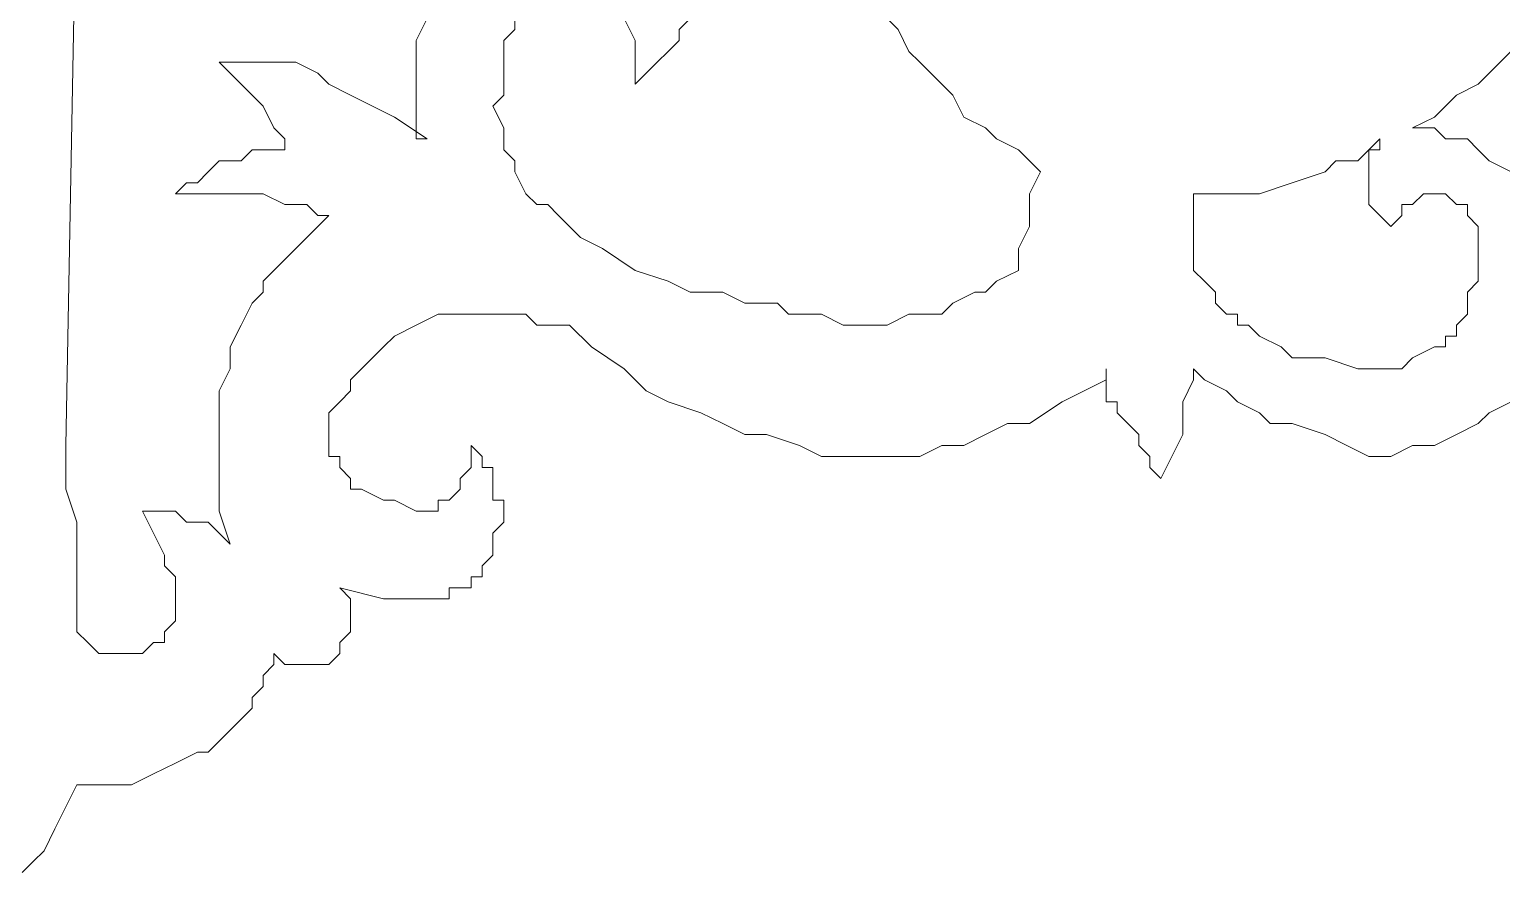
# Model space of a CAD drawing. Extents: x -66030 to 95157, y -13132 to 45879.
# Drawn here: x -64229 to -63703, y 8384 to 8684 of the extents above; entities that cross this region are included whole.
import ezdxf

# ---------------------------------------------------------------- set-up
doc = ezdxf.new("R2010")
doc.units = 0
doc.header["$LTSCALE"] = 100
doc.header["$MEASUREMENT"] = 0
doc.layers.get('0').update_dxf_attribs({"linetype": 'CONTINUOUS'})

msp = doc.modelspace()

# ---------------------------------------------------------------- linework, layer by layer
at = {"lineweight": 0}
for points in [[(-64211.7, 8746.79), (-64215.61, 8535.86), (-64215.61, 8520.24), (-64211.7, 8508.52), (-64211.7, 8492.9), (-64211.7, 8477.28), (-64211.7, 8473.37), (-64211.7, 8469.46), (-64211.7, 8469.46), (-64207.8, 8465.56), (-64203.89, 8461.65), (-64199.99, 8461.65), (-64199.99, 8461.65), (-64196.08, 8461.65), (-64188.27, 8461.65), (-64184.36, 8465.56), (-64180.46, 8465.56), (-64180.46, 8469.46), (-64176.55, 8473.37), (-64176.55, 8477.28), (-64176.55, 8477.28), (-64176.55, 8481.18), (-64176.55, 8485.09), (-64176.55, 8488.99), (-64180.46, 8492.9), (-64180.46, 8496.81), (-64184.36, 8504.62), (-64188.27, 8512.43), (-64184.36, 8512.43), (-64180.46, 8512.43), (-64176.55, 8512.43), (-64172.64, 8508.52), (-64168.74, 8508.52), (-64164.83, 8508.52), (-64160.93, 8504.62), (-64157.02, 8500.71), (-64157.02, 8500.71), (-64160.93, 8512.43), (-64160.93, 8520.24), (-64160.93, 8524.15), (-64160.93, 8531.96), (-64160.93, 8535.86), (-64160.93, 8543.68), (-64160.93, 8547.58), (-64160.93, 8555.39), (-64157.02, 8563.21), (-64157.02, 8571.02), (-64153.11, 8578.83), (-64149.21, 8586.64), (-64145.3, 8590.55), (-64145.3, 8594.45), (-64141.4, 8598.36), (-64137.49, 8602.27), (-64133.59, 8606.17), (-64129.68, 8610.08), (-64125.77, 8613.98), (-64121.87, 8617.89), (-64125.77, 8617.89), (-64129.68, 8621.8), (-64137.49, 8621.8), (-64145.3, 8625.7), (-64153.11, 8625.7), (-64164.83, 8625.7), (-64168.74, 8625.7), (-64176.55, 8625.7), (-64172.64, 8629.61), (-64168.74, 8629.61), (-64164.83, 8633.51), (-64160.93, 8637.42), (-64153.11, 8637.42), (-64149.21, 8641.33), (-64145.3, 8641.33), (-64141.4, 8641.33), (-64137.49, 8641.33), (-64137.49, 8645.23), (-64137.49, 8645.23), (-64141.4, 8649.14), (-64145.3, 8656.95), (-64149.21, 8660.86), (-64153.11, 8664.76), (-64157.02, 8668.67), (-64160.93, 8672.57), (-64157.02, 8672.57), (-64153.11, 8672.57), (-64153.11, 8672.57), (-64149.21, 8672.57), (-64145.3, 8672.57), (-64141.4, 8672.57), (-64137.49, 8672.57), (-64133.59, 8672.57), (-64125.77, 8668.67), (-64121.87, 8664.76), (-64114.06, 8660.86), (-64106.24, 8656.95), (-64098.43, 8653.04), (-64086.71, 8645.23), (-64090.62, 8645.23), (-64090.62, 8653.04), (-64090.62, 8656.95), (-64090.62, 8660.86), (-64090.62, 8664.76), (-64090.62, 8668.67), (-64090.62, 8676.48), (-64090.62, 8680.39), (-64086.71, 8688.2)], [(-64211.7, 8746.79), (-64215.61, 8535.86), (-64215.61, 8520.24), (-64211.7, 8508.52), (-64211.7, 8492.9), (-64211.7, 8477.28), (-64211.7, 8473.37), (-64211.7, 8469.46), (-64211.7, 8469.46), (-64207.8, 8465.56), (-64203.89, 8461.65), (-64199.99, 8461.65), (-64199.99, 8461.65), (-64196.08, 8461.65), (-64188.27, 8461.65), (-64184.36, 8465.56), (-64180.46, 8465.56), (-64180.46, 8469.46), (-64176.55, 8473.37), (-64176.55, 8477.28), (-64176.55, 8477.28), (-64176.55, 8481.18), (-64176.55, 8485.09), (-64176.55, 8488.99), (-64180.46, 8492.9), (-64180.46, 8496.81), (-64184.36, 8504.62), (-64188.27, 8512.43), (-64184.36, 8512.43), (-64180.46, 8512.43), (-64176.55, 8512.43), (-64172.64, 8508.52), (-64168.74, 8508.52), (-64164.83, 8508.52), (-64160.93, 8504.62), (-64157.02, 8500.71), (-64157.02, 8500.71), (-64160.93, 8512.43), (-64160.93, 8520.24), (-64160.93, 8524.15), (-64160.93, 8531.96), (-64160.93, 8535.86), (-64160.93, 8543.68), (-64160.93, 8547.58), (-64160.93, 8555.39), (-64157.02, 8563.21), (-64157.02, 8571.02), (-64153.11, 8578.83), (-64149.21, 8586.64), (-64145.3, 8590.55), (-64145.3, 8594.45), (-64141.4, 8598.36), (-64137.49, 8602.27), (-64133.59, 8606.17), (-64129.68, 8610.08), (-64125.77, 8613.98), (-64121.87, 8617.89), (-64125.77, 8617.89), (-64129.68, 8621.8), (-64137.49, 8621.8), (-64145.3, 8625.7), (-64153.11, 8625.7), (-64164.83, 8625.7), (-64168.74, 8625.7), (-64176.55, 8625.7), (-64172.64, 8629.61), (-64168.74, 8629.61), (-64164.83, 8633.51), (-64160.93, 8637.42), (-64153.11, 8637.42), (-64149.21, 8641.33), (-64145.3, 8641.33), (-64141.4, 8641.33), (-64137.49, 8641.33), (-64137.49, 8645.23), (-64137.49, 8645.23), (-64141.4, 8649.14), (-64145.3, 8656.95), (-64149.21, 8660.86), (-64153.11, 8664.76), (-64157.02, 8668.67), (-64160.93, 8672.57), (-64157.02, 8672.57), (-64153.11, 8672.57), (-64153.11, 8672.57), (-64149.21, 8672.57), (-64145.3, 8672.57), (-64141.4, 8672.57), (-64137.49, 8672.57), (-64133.59, 8672.57), (-64125.77, 8668.67), (-64121.87, 8664.76), (-64114.06, 8660.86), (-64106.24, 8656.95), (-64098.43, 8653.04), (-64086.71, 8645.23), (-64090.62, 8645.23), (-64090.62, 8653.04), (-64090.62, 8656.95), (-64090.62, 8660.86), (-64090.62, 8664.76), (-64090.62, 8668.67), (-64090.62, 8676.48), (-64090.62, 8680.39), (-64086.71, 8688.2)], [(-63922.66, 8688.2), (-63918.76, 8684.29), (-63914.85, 8676.48), (-63910.94, 8672.57), (-63903.13, 8664.76), (-63899.23, 8660.86), (-63895.32, 8653.04), (-63887.51, 8649.14), (-63883.6, 8645.23), (-63875.79, 8641.33), (-63867.98, 8633.51), (-63867.98, 8633.51), (-63871.89, 8625.7), (-63871.89, 8613.98), (-63875.79, 8606.17), (-63875.79, 8598.36), (-63875.79, 8598.36), (-63883.6, 8594.45), (-63887.51, 8590.55), (-63891.42, 8590.55), (-63899.23, 8586.64), (-63903.13, 8582.74), (-63910.94, 8582.74), (-63914.85, 8582.74), (-63922.66, 8578.83), (-63930.47, 8578.83), (-63938.29, 8578.83), (-63946.1, 8582.74), (-63957.82, 8582.74), (-63961.72, 8586.64), (-63973.44, 8586.64), (-63981.25, 8590.55), (-63992.97, 8590.55), (-64000.78, 8594.45), (-64012.5, 8598.36), (-64024.22, 8606.17), (-64032.03, 8610.08), (-64035.94, 8613.98), (-64039.84, 8617.89), (-64043.75, 8621.8), (-64047.65, 8621.8), (-64051.56, 8625.7), (-64055.47, 8633.51), (-64055.47, 8637.42), (-64059.37, 8641.33), (-64059.37, 8645.23), (-64059.37, 8649.14), (-64063.28, 8656.95), (-64059.37, 8660.86), (-64059.37, 8664.76), (-64059.37, 8672.57), (-64059.37, 8680.39), (-64055.47, 8684.29), (-64055.47, 8688.2)], [(-63922.66, 8688.2), (-63918.76, 8684.29), (-63914.85, 8676.48), (-63910.94, 8672.57), (-63903.13, 8664.76), (-63899.23, 8660.86), (-63895.32, 8653.04), (-63887.51, 8649.14), (-63883.6, 8645.23), (-63875.79, 8641.33), (-63867.98, 8633.51), (-63867.98, 8633.51), (-63871.89, 8625.7), (-63871.89, 8613.98), (-63875.79, 8606.17), (-63875.79, 8598.36), (-63875.79, 8598.36), (-63883.6, 8594.45), (-63887.51, 8590.55), (-63891.42, 8590.55), (-63899.23, 8586.64), (-63903.13, 8582.74), (-63910.94, 8582.74), (-63914.85, 8582.74), (-63922.66, 8578.83), (-63930.47, 8578.83), (-63938.29, 8578.83), (-63946.1, 8582.74), (-63957.82, 8582.74), (-63961.72, 8586.64), (-63973.44, 8586.64), (-63981.25, 8590.55), (-63992.97, 8590.55), (-64000.78, 8594.45), (-64012.5, 8598.36), (-64024.22, 8606.17), (-64032.03, 8610.08), (-64035.94, 8613.98), (-64039.84, 8617.89), (-64043.75, 8621.8), (-64047.65, 8621.8), (-64051.56, 8625.7), (-64055.47, 8633.51), (-64055.47, 8637.42), (-64059.37, 8641.33), (-64059.37, 8645.23), (-64059.37, 8649.14), (-64063.28, 8656.95), (-64059.37, 8660.86), (-64059.37, 8664.76), (-64059.37, 8672.57), (-64059.37, 8680.39), (-64055.47, 8684.29), (-64055.47, 8688.2)], [(-64016.41, 8688.2), (-64012.5, 8680.39), (-64012.5, 8672.57), (-64012.5, 8664.76), (-64012.5, 8664.76), (-64008.59, 8668.67), (-64004.69, 8672.57), (-64004.69, 8672.57), (-64000.78, 8676.48), (-64000.78, 8676.48), (-63996.88, 8680.39), (-63996.88, 8684.29), (-63992.97, 8688.2)], [(-64016.41, 8688.2), (-64012.5, 8680.39), (-64012.5, 8672.57), (-64012.5, 8664.76), (-64012.5, 8664.76), (-64008.59, 8668.67), (-64004.69, 8672.57), (-64004.69, 8672.57), (-64000.78, 8676.48), (-64000.78, 8676.48), (-63996.88, 8680.39), (-63996.88, 8684.29), (-63992.97, 8688.2)], [(-63696.12, 8680.39), (-63703.93, 8672.57), (-63711.74, 8664.76), (-63719.55, 8660.86), (-63727.36, 8653.04), (-63735.18, 8649.14), (-63731.27, 8649.14), (-63727.36, 8649.14), (-63723.46, 8645.23), (-63715.65, 8645.23), (-63711.74, 8641.33), (-63707.83, 8637.42), (-63700.02, 8633.51)], [(-63696.12, 8680.39), (-63703.93, 8672.57), (-63711.74, 8664.76), (-63719.55, 8660.86), (-63727.36, 8653.04), (-63735.18, 8649.14), (-63731.27, 8649.14), (-63727.36, 8649.14), (-63723.46, 8645.23), (-63715.65, 8645.23), (-63711.74, 8641.33), (-63707.83, 8637.42), (-63700.02, 8633.51)], [(-63700.02, 8551.49), (-63707.83, 8547.58), (-63711.74, 8543.68), (-63719.55, 8539.77), (-63727.36, 8535.86), (-63735.18, 8535.86), (-63742.99, 8531.96), (-63750.8, 8531.96), (-63758.61, 8535.86), (-63766.42, 8539.77), (-63778.14, 8543.68), (-63785.95, 8543.68), (-63789.86, 8547.58), (-63797.67, 8551.49), (-63801.58, 8555.39), (-63809.39, 8559.3), (-63813.3, 8563.21), (-63813.3, 8559.3), (-63813.3, 8559.3), (-63817.2, 8551.49), (-63817.2, 8547.58), (-63817.2, 8539.77), (-63821.11, 8531.96), (-63825.01, 8524.15), (-63825.01, 8524.15), (-63825.01, 8524.15), (-63828.92, 8528.05), (-63828.92, 8531.96), (-63832.83, 8535.86), (-63832.83, 8539.77), (-63840.64, 8547.58), (-63840.64, 8547.58), (-63840.64, 8547.58), (-63840.64, 8547.58), (-63840.64, 8551.49), (-63844.54, 8551.49), (-63844.54, 8555.39), (-63844.54, 8563.21), (-63844.54, 8559.3), (-63852.36, 8555.39), (-63860.17, 8551.49), (-63871.89, 8543.68), (-63879.7, 8543.68), (-63887.51, 8539.77), (-63895.32, 8535.86), (-63903.13, 8535.86), (-63910.94, 8531.96), (-63918.76, 8531.96), (-63926.57, 8531.96), (-63938.29, 8531.96), (-63938.29, 8531.96), (-63946.1, 8531.96), (-63953.91, 8535.86), (-63965.63, 8539.77), (-63973.44, 8539.77), (-63981.25, 8543.68), (-63989.06, 8547.58), (-64000.78, 8551.49), (-64008.59, 8555.39), (-64016.41, 8563.21), (-64028.12, 8571.02), (-64035.94, 8578.83), (-64039.84, 8578.83), (-64047.65, 8578.83), (-64051.56, 8582.74), (-64055.47, 8582.74), (-64063.28, 8582.74), (-64071.09, 8582.74), (-64075, 8582.74), (-64082.81, 8582.74), (-64090.62, 8578.83), (-64098.43, 8574.92), (-64102.34, 8571.02), (-64102.34, 8571.02), (-64106.24, 8567.11), (-64110.15, 8563.21), (-64114.06, 8559.3), (-64114.06, 8555.39), (-64117.96, 8551.49), (-64121.87, 8547.58), (-64121.87, 8547.58), (-64121.87, 8543.68), (-64121.87, 8535.86), (-64121.87, 8531.96), (-64117.96, 8531.96), (-64117.96, 8528.05), (-64114.06, 8524.15), (-64114.06, 8520.24), (-64110.15, 8520.24), (-64102.34, 8516.33), (-64098.43, 8516.33), (-64090.62, 8512.43), (-64086.71, 8512.43), (-64082.81, 8512.43), (-64082.81, 8516.33), (-64078.9, 8516.33), (-64078.9, 8516.33), (-64075, 8520.24), (-64075, 8524.15), (-64071.09, 8528.05), (-64071.09, 8531.96), (-64071.09, 8535.86), (-64067.18, 8531.96), (-64067.18, 8528.05), (-64063.28, 8528.05), (-64063.28, 8524.15), (-64063.28, 8516.33), (-64059.37, 8516.33), (-64059.37, 8512.43), (-64059.37, 8508.52), (-64063.28, 8504.62), (-64063.28, 8500.71), (-64063.28, 8496.81), (-64063.28, 8496.81), (-64067.18, 8492.9), (-64067.18, 8488.99), (-64071.09, 8488.99), (-64071.09, 8485.09), (-64075, 8485.09), (-64078.9, 8485.09), (-64078.9, 8481.18), (-64086.71, 8481.18), (-64094.53, 8481.18), (-64102.34, 8481.18), (-64117.96, 8485.09), (-64117.96, 8485.09), (-64114.06, 8481.18), (-64114.06, 8473.37), (-64114.06, 8473.37), (-64114.06, 8469.46), (-64117.96, 8465.56), (-64117.96, 8461.65), (-64117.96, 8461.65), (-64121.87, 8457.75), (-64125.77, 8457.75), (-64129.68, 8457.75), (-64133.59, 8457.75), (-64137.49, 8457.75), (-64141.4, 8461.65), (-64141.4, 8457.75), (-64145.3, 8453.84), (-64145.3, 8449.93), (-64149.21, 8446.03), (-64149.21, 8442.12), (-64153.11, 8438.22), (-64157.02, 8434.31), (-64160.93, 8430.4), (-64164.83, 8426.5), (-64168.74, 8426.5), (-64176.55, 8422.59), (-64184.36, 8418.69), (-64192.17, 8414.78), (-64199.99, 8414.78), (-64203.89, 8414.78), (-64207.8, 8414.78), (-64211.7, 8414.78), (-64211.7, 8414.78), (-64215.61, 8406.97), (-64219.52, 8399.16), (-64223.42, 8391.34), (-64223.42, 8391.34), (-64227.33, 8387.44), (-64231.23, 8383.53)], [(-63700.02, 8551.49), (-63707.83, 8547.58), (-63711.74, 8543.68), (-63719.55, 8539.77), (-63727.36, 8535.86), (-63735.18, 8535.86), (-63742.99, 8531.96), (-63750.8, 8531.96), (-63758.61, 8535.86), (-63766.42, 8539.77), (-63778.14, 8543.68), (-63785.95, 8543.68), (-63789.86, 8547.58), (-63797.67, 8551.49), (-63801.58, 8555.39), (-63809.39, 8559.3), (-63813.3, 8563.21), (-63813.3, 8559.3), (-63813.3, 8559.3), (-63817.2, 8551.49), (-63817.2, 8547.58), (-63817.2, 8539.77), (-63821.11, 8531.96), (-63825.01, 8524.15), (-63825.01, 8524.15), (-63825.01, 8524.15), (-63828.92, 8528.05), (-63828.92, 8531.96), (-63832.83, 8535.86), (-63832.83, 8539.77), (-63840.64, 8547.58), (-63840.64, 8547.58), (-63840.64, 8547.58), (-63840.64, 8547.58), (-63840.64, 8551.49), (-63844.54, 8551.49), (-63844.54, 8555.39), (-63844.54, 8563.21), (-63844.54, 8559.3), (-63852.36, 8555.39), (-63860.17, 8551.49), (-63871.89, 8543.68), (-63879.7, 8543.68), (-63887.51, 8539.77), (-63895.32, 8535.86), (-63903.13, 8535.86), (-63910.94, 8531.96), (-63918.76, 8531.96), (-63926.57, 8531.96), (-63938.29, 8531.96), (-63938.29, 8531.96), (-63946.1, 8531.96), (-63953.91, 8535.86), (-63965.63, 8539.77), (-63973.44, 8539.77), (-63981.25, 8543.68), (-63989.06, 8547.58), (-64000.78, 8551.49), (-64008.59, 8555.39), (-64016.41, 8563.21), (-64028.12, 8571.02), (-64035.94, 8578.83), (-64039.84, 8578.83), (-64047.65, 8578.83), (-64051.56, 8582.74), (-64055.47, 8582.74), (-64063.28, 8582.74), (-64071.09, 8582.74), (-64075, 8582.74), (-64082.81, 8582.74), (-64090.62, 8578.83), (-64098.43, 8574.92), (-64102.34, 8571.02), (-64102.34, 8571.02), (-64106.24, 8567.11), (-64110.15, 8563.21), (-64114.06, 8559.3), (-64114.06, 8555.39), (-64117.96, 8551.49), (-64121.87, 8547.58), (-64121.87, 8547.58), (-64121.87, 8543.68), (-64121.87, 8535.86), (-64121.87, 8531.96), (-64117.96, 8531.96), (-64117.96, 8528.05), (-64114.06, 8524.15), (-64114.06, 8520.24), (-64110.15, 8520.24), (-64102.34, 8516.33), (-64098.43, 8516.33), (-64090.62, 8512.43), (-64086.71, 8512.43), (-64082.81, 8512.43), (-64082.81, 8516.33), (-64078.9, 8516.33), (-64078.9, 8516.33), (-64075, 8520.24), (-64075, 8524.15), (-64071.09, 8528.05), (-64071.09, 8531.96), (-64071.09, 8535.86), (-64067.18, 8531.96), (-64067.18, 8528.05), (-64063.28, 8528.05), (-64063.28, 8524.15), (-64063.28, 8516.33), (-64059.37, 8516.33), (-64059.37, 8512.43), (-64059.37, 8508.52), (-64063.28, 8504.62), (-64063.28, 8500.71), (-64063.28, 8496.81), (-64063.28, 8496.81), (-64067.18, 8492.9), (-64067.18, 8488.99), (-64071.09, 8488.99), (-64071.09, 8485.09), (-64075, 8485.09), (-64078.9, 8485.09), (-64078.9, 8481.18), (-64086.71, 8481.18), (-64094.53, 8481.18), (-64102.34, 8481.18), (-64117.96, 8485.09), (-64117.96, 8485.09), (-64114.06, 8481.18), (-64114.06, 8473.37), (-64114.06, 8473.37), (-64114.06, 8469.46), (-64117.96, 8465.56), (-64117.96, 8461.65), (-64117.96, 8461.65), (-64121.87, 8457.75), (-64125.77, 8457.75), (-64129.68, 8457.75), (-64133.59, 8457.75), (-64137.49, 8457.75), (-64141.4, 8461.65), (-64141.4, 8457.75), (-64145.3, 8453.84), (-64145.3, 8449.93), (-64149.21, 8446.03), (-64149.21, 8442.12), (-64153.11, 8438.22), (-64157.02, 8434.31), (-64160.93, 8430.4), (-64164.83, 8426.5), (-64168.74, 8426.5), (-64176.55, 8422.59), (-64184.36, 8418.69), (-64192.17, 8414.78), (-64199.99, 8414.78), (-64203.89, 8414.78), (-64207.8, 8414.78), (-64211.7, 8414.78), (-64211.7, 8414.78), (-64215.61, 8406.97), (-64219.52, 8399.16), (-64223.42, 8391.34), (-64223.42, 8391.34), (-64227.33, 8387.44), (-64231.23, 8383.53)]]:
    msp.add_lwpolyline(points, dxfattribs=at)
msp.add_lwpolyline([(-63813.3, 8610.08), (-63813.3, 8625.7), (-63805.48, 8625.7), (-63797.67, 8625.7), (-63789.86, 8625.7), (-63778.14, 8629.61), (-63766.42, 8633.51), (-63762.52, 8637.42), (-63754.71, 8637.42), (-63750.8, 8641.33), (-63746.89, 8645.23), (-63746.89, 8645.23), (-63746.89, 8641.33), (-63750.8, 8641.33), (-63750.8, 8637.42), (-63750.8, 8633.51), (-63750.8, 8629.61), (-63750.8, 8629.61), (-63750.8, 8625.7), (-63750.8, 8621.8), (-63750.8, 8621.8), (-63746.89, 8617.89), (-63742.99, 8613.98), (-63742.99, 8613.98), (-63739.08, 8617.89), (-63739.08, 8621.8), (-63735.18, 8621.8), (-63731.27, 8625.7), (-63731.27, 8625.7), (-63727.36, 8625.7), (-63727.36, 8625.7), (-63723.46, 8625.7), (-63719.55, 8621.8), (-63719.55, 8621.8), (-63715.65, 8621.8), (-63715.65, 8617.89), (-63711.74, 8613.98), (-63711.74, 8610.08), (-63711.74, 8606.17), (-63711.74, 8598.36), (-63711.74, 8594.45), (-63715.65, 8590.55), (-63715.65, 8582.74), (-63719.55, 8578.83), (-63719.55, 8574.92), (-63723.46, 8574.92), (-63723.46, 8571.02), (-63727.36, 8571.02), (-63727.36, 8571.02), (-63735.18, 8567.11), (-63735.18, 8567.11), (-63739.08, 8563.21), (-63742.99, 8563.21), (-63746.89, 8563.21), (-63750.8, 8563.21), (-63754.71, 8563.21), (-63766.42, 8567.11), (-63770.33, 8567.11), (-63778.14, 8567.11), (-63782.05, 8571.02), (-63789.86, 8574.92), (-63793.77, 8578.83), (-63797.67, 8578.83), (-63797.67, 8582.74), (-63801.58, 8582.74), (-63805.48, 8586.64), (-63805.48, 8590.55), (-63809.39, 8594.45), (-63809.39, 8594.45), (-63813.3, 8598.36), (-63813.3, 8602.27), (-63813.3, 8610.08)], close=True, dxfattribs=at)
msp.add_lwpolyline([(-63813.3, 8610.08), (-63813.3, 8625.7), (-63805.48, 8625.7), (-63797.67, 8625.7), (-63789.86, 8625.7), (-63778.14, 8629.61), (-63766.42, 8633.51), (-63762.52, 8637.42), (-63754.71, 8637.42), (-63750.8, 8641.33), (-63746.89, 8645.23), (-63746.89, 8645.23), (-63746.89, 8641.33), (-63750.8, 8641.33), (-63750.8, 8637.42), (-63750.8, 8633.51), (-63750.8, 8629.61), (-63750.8, 8629.61), (-63750.8, 8625.7), (-63750.8, 8621.8), (-63750.8, 8621.8), (-63746.89, 8617.89), (-63742.99, 8613.98), (-63742.99, 8613.98), (-63739.08, 8617.89), (-63739.08, 8621.8), (-63735.18, 8621.8), (-63731.27, 8625.7), (-63731.27, 8625.7), (-63727.36, 8625.7), (-63727.36, 8625.7), (-63723.46, 8625.7), (-63719.55, 8621.8), (-63719.55, 8621.8), (-63715.65, 8621.8), (-63715.65, 8617.89), (-63711.74, 8613.98), (-63711.74, 8610.08), (-63711.74, 8606.17), (-63711.74, 8598.36), (-63711.74, 8594.45), (-63715.65, 8590.55), (-63715.65, 8582.74), (-63719.55, 8578.83), (-63719.55, 8574.92), (-63723.46, 8574.92), (-63723.46, 8571.02), (-63727.36, 8571.02), (-63727.36, 8571.02), (-63735.18, 8567.11), (-63735.18, 8567.11), (-63739.08, 8563.21), (-63742.99, 8563.21), (-63746.89, 8563.21), (-63750.8, 8563.21), (-63754.71, 8563.21), (-63766.42, 8567.11), (-63770.33, 8567.11), (-63778.14, 8567.11), (-63782.05, 8571.02), (-63789.86, 8574.92), (-63793.77, 8578.83), (-63797.67, 8578.83), (-63797.67, 8582.74), (-63801.58, 8582.74), (-63805.48, 8586.64), (-63805.48, 8590.55), (-63809.39, 8594.45), (-63809.39, 8594.45), (-63813.3, 8598.36), (-63813.3, 8602.27), (-63813.3, 8610.08)], close=True, dxfattribs=at)

doc.saveas('drawing.dxf')
